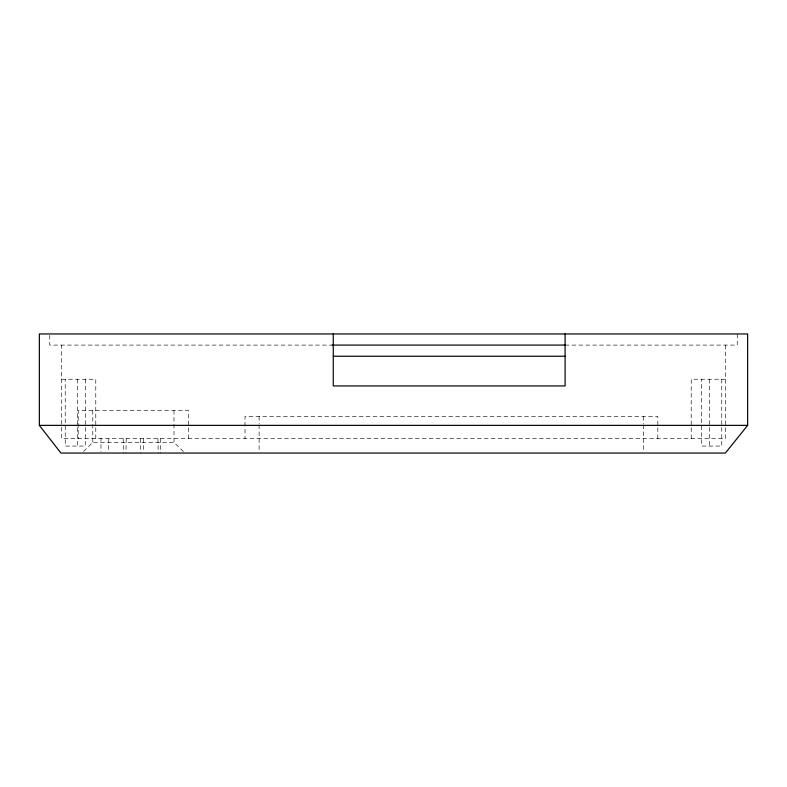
<?xml version="1.0" encoding="UTF-8"?>
<svg xmlns="http://www.w3.org/2000/svg" width="787" height="787" viewBox="0 0 787 787"><rect width="100%" height="100%" fill="white"/><g stroke="black" fill="none" stroke-linecap="round" stroke-linejoin="round"><path stroke-width="0.59" stroke-dasharray="3.94 2.95" d="M83.57 451.404L92.787 442.353L173.996 442.353L184.886 453.046M333.265 345.1L49.748 345.09L49.748 333.954M565.105 345.1L737.252 345.09L737.252 333.954M61.622 379.245L95.778 379.245L95.778 438.644L95.158 438.644M725.378 379.245L691.222 379.245L691.222 438.644L691.842 438.644M101.985 438.644L100.972 438.644L100.972 451.846M108.842 438.644L108.586 451.846M123.185 438.644L123.441 453.046M126.215 438.644L125.969 453.046M140.558 438.644L140.814 453.046M157.941 438.644L158.197 453.046M725.378 345.09L725.378 438.644L61.622 438.644L61.622 345.09M721.768 379.245L721.768 446.072L701.62 446.072L701.62 379.245M709.313 379.245L709.313 446.072M657.814 438.644L657.814 416.372L245.013 416.372L245.013 438.644M643.707 416.372L643.707 423.701M643.707 424.931L643.707 451.817M259.12 416.372L259.12 423.701M259.12 424.931L259.12 451.817M188.575 438.644L188.575 410.43L78.208 410.43L78.208 438.644M173.996 410.43L173.996 442.353M160.371 438.644L160.371 453.046M143.342 438.644L143.342 451.846M92.787 410.43L92.787 442.353M85.38 379.245L85.38 446.072L65.232 446.072L65.232 379.245M77.687 379.245L77.687 446.072"/><path stroke-width="1.18" d="M747.65 425.364L725.378 453.046L60.924 453.046L39.35 425.364L39.35 333.954L747.65 333.954L747.65 425.364L39.35 425.364M332.104 345.09L565.41 345.09M333.265 356.236L565.105 356.236M565.105 333.963L565.105 385.935L333.265 385.935L333.265 333.963"/></g></svg>
